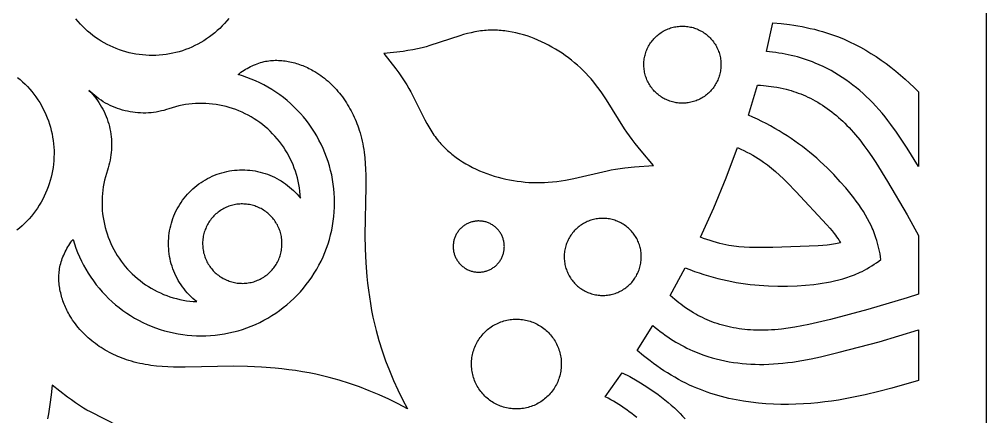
# Model space of a CAD drawing. Header units: millimetres. Extents: x -808 to 145, y 470 to 1424.
# Drawn here: x -249.3 to 145.2, y 703.1 to 865.2 of the extents above; entities that cross this region are included whole.
import ezdxf

# ---------------------------------------------------------------- set-up
doc = ezdxf.new("R2010")
doc.units = ezdxf.units.MM
doc.layers.add('Layer 05', color=12, linetype='Continuous', true_color=0xde0000)

msp = doc.modelspace()

# ---------------------------------------------------------------- linework, layer by layer
at = {"layer": 'Layer 05'}
for points in [[(-808.29, 470.09), (145.2, 470.09), (145.2, 1423.58), (-808.29, 1423.58)], [(26.49, 861.47), (27, 861.28), (27.51, 861.06), (28, 860.83), (28.49, 860.58), (28.96, 860.32), (29.43, 860.04), (29.89, 859.74), (30.34, 859.43), (30.77, 859.1), (31.2, 858.76), (31.61, 858.4), (32.01, 858.03), (32.4, 857.65), (32.77, 857.25), (33.13, 856.84), (33.47, 856.41), (33.8, 855.98), (34.12, 855.53), (34.42, 855.08), (34.7, 854.61), (34.97, 854.13), (35.21, 853.65), (35.45, 853.15), (35.66, 852.65), (35.86, 852.14), (36.04, 851.63), (36.2, 851.11), (36.35, 850.58), (36.47, 850.05), (36.58, 849.51), (36.67, 848.98), (36.74, 848.43), (36.79, 847.89), (36.82, 847.35), (36.83, 846.8), (36.83, 846.25), (36.8, 845.71), (36.76, 845.17), (36.7, 844.62), (36.61, 844.08), (36.51, 843.55), (36.39, 843.01), (36.26, 842.49), (36.1, 841.96), (35.93, 841.45), (35.74, 840.93), (35.53, 840.43), (35.3, 839.93), (35.06, 839.44), (34.8, 838.97), (34.52, 838.49), (34.23, 838.03), (33.92, 837.58), (33.6, 837.14), (33.26, 836.72), (32.9, 836.3), (32.54, 835.9), (32.15, 835.51), (31.76, 835.13), (31.35, 834.77), (30.93, 834.42), (30.5, 834.09), (30.06, 833.77), (29.6, 833.47), (29.14, 833.18), (28.66, 832.91), (28.18, 832.66), (27.69, 832.42), (27.19, 832.2), (26.68, 832), (26.17, 831.81), (25.65, 831.65), (25.12, 831.5), (24.59, 831.37), (24.06, 831.26), (23.52, 831.16), (22.98, 831.09), (22.44, 831.03), (21.89, 831), (21.35, 830.98), (20.8, 830.98), (20.26, 831), (19.71, 831.04), (19.17, 831.1), (18.63, 831.17), (18.09, 831.27), (17.56, 831.38), (17.03, 831.52), (16.5, 831.67), (15.98, 831.84), (15.47, 832.02), (14.97, 832.23), (14.47, 832.45), (13.98, 832.69), (13.49, 832.94), (13.02, 833.22), (12.56, 833.51), (12.11, 833.81), (11.66, 834.13), (11.23, 834.47), (10.82, 834.82), (10.41, 835.18), (10.02, 835.56), (9.64, 835.95), (9.27, 836.36), (8.92, 836.77), (8.58, 837.2), (8.26, 837.64), (7.95, 838.09), (7.66, 838.56), (7.39, 839.03), (7.13, 839.51), (6.89, 840), (6.66, 840.5), (6.46, 841), (6.27, 841.51), (6.1, 842.03), (5.94, 842.56), (5.81, 843.08), (5.69, 843.62), (5.6, 844.15), (5.52, 844.69), (5.46, 845.24), (5.41, 845.78), (5.39, 846.33), (5.39, 846.87), (5.4, 847.42), (5.44, 847.96), (5.49, 848.51), (5.56, 849.05), (5.65, 849.58), (5.76, 850.12), (5.89, 850.65), (6.04, 851.18), (6.2, 851.7), (6.39, 852.21), (6.59, 852.72), (6.8, 853.22), (7.04, 853.71), (7.29, 854.2), (7.56, 854.67), (7.84, 855.14), (8.14, 855.59), (8.46, 856.04), (8.79, 856.47), (9.14, 856.89), (9.5, 857.3), (9.87, 857.7), (10.26, 858.08), (10.66, 858.45), (11.08, 858.81), (11.5, 859.15), (11.94, 859.47), (12.39, 859.78), (12.85, 860.08), (13.32, 860.36), (13.8, 860.62), (14.29, 860.86), (14.78, 861.09), (15.29, 861.3), (15.8, 861.5), (16.31, 861.67), (16.83, 861.83), (17.36, 861.97), (17.89, 862.09), (18.43, 862.19), (18.97, 862.28), (19.51, 862.34), (20.06, 862.39), (20.6, 862.41), (21.15, 862.42), (21.69, 862.41), (22.24, 862.38), (22.78, 862.33), (23.32, 862.27), (23.86, 862.18), (24.4, 862.07), (24.93, 861.95), (25.46, 861.81), (25.98, 861.65)], [(-169.84, 762.23), (-169.43, 761.83), (-169.01, 761.46), (-168.58, 761.1), (-168.14, 760.75), (-167.69, 760.42), (-167.22, 760.11), (-166.75, 759.81), (-166.26, 759.52), (-165.76, 759.26), (-165.26, 759.01), (-164.75, 758.78), (-164.22, 758.57), (-163.7, 758.38), (-163.16, 758.2), (-162.62, 758.05), (-162.08, 757.91), (-161.53, 757.79), (-160.98, 757.69), (-160.42, 757.61), (-159.86, 757.55), (-159.3, 757.51), (-158.74, 757.49), (-158.18, 757.48), (-157.61, 757.5), (-157.05, 757.54), (-156.49, 757.59), (-155.94, 757.67), (-155.38, 757.76), (-154.83, 757.88), (-154.29, 758.01), (-153.75, 758.16), (-153.21, 758.33), (-152.68, 758.52), (-152.16, 758.73), (-151.64, 758.95), (-151.14, 759.2), (-150.64, 759.46), (-150.15, 759.73), (-149.67, 760.03), (-149.2, 760.34), (-148.75, 760.67), (-148.3, 761.01), (-147.87, 761.37), (-147.45, 761.74), (-147.04, 762.13), (-146.64, 762.53), (-146.26, 762.94), (-145.9, 763.37), (-145.55, 763.81), (-145.21, 764.26), (-144.9, 764.72), (-144.59, 765.2), (-144.31, 765.68), (-144.04, 766.17), (-143.79, 766.68), (-143.55, 767.19), (-143.34, 767.71), (-143.14, 768.23), (-142.96, 768.76), (-142.8, 769.3), (-142.65, 769.85), (-142.53, 770.39), (-142.43, 770.95), (-142.34, 771.5), (-142.28, 772.06), (-142.23, 772.62), (-142.2, 773.18), (-142.2, 773.74), (-142.21, 774.31), (-142.24, 774.87), (-142.29, 775.43), (-142.36, 775.98), (-142.45, 776.54), (-142.56, 777.09), (-142.69, 777.64), (-142.84, 778.18), (-143, 778.72), (-143.19, 779.25), (-143.39, 779.77), (-143.61, 780.29), (-143.85, 780.8), (-144.1, 781.3), (-144.38, 781.79), (-144.67, 782.27), (-144.97, 782.74), (-145.3, 783.2), (-145.63, 783.65), (-145.99, 784.09), (-146.36, 784.51), (-146.74, 784.92), (-147.14, 785.32), (-147.55, 785.7), (-147.97, 786.07), (-148.41, 786.43), (-148.86, 786.77), (-149.32, 787.09), (-149.79, 787.39), (-150.27, 787.68), (-150.76, 787.96), (-151.26, 788.21), (-151.77, 788.45), (-152.29, 788.67), (-152.81, 788.88), (-153.34, 789.06), (-153.88, 789.23), (-154.42, 789.37), (-154.97, 789.5), (-155.52, 789.61), (-156.08, 789.7), (-156.63, 789.77), (-157.19, 789.82), (-157.75, 789.85), (-158.32, 789.87), (-158.88, 789.86), (-159.44, 789.83), (-160, 789.79), (-160.56, 789.72), (-161.11, 789.63), (-161.67, 789.53), (-162.21, 789.41), (-162.76, 789.26), (-163.3, 789.1), (-163.83, 788.92), (-164.36, 788.73), (-164.87, 788.51), (-165.39, 788.28), (-165.89, 788.02), (-166.38, 787.75), (-166.87, 787.47), (-167.34, 787.17), (-167.8, 786.85), (-168.25, 786.51), (-168.69, 786.16), (-169.12, 785.8), (-169.53, 785.42), (-169.94, 785.02), (-170.32, 784.62), (-170.69, 784.2), (-171.05, 783.76), (-171.39, 783.32), (-171.72, 782.86), (-172.03, 782.39), (-172.33, 781.91), (-172.6, 781.42), (-172.86, 780.92), (-173.11, 780.42), (-173.33, 779.9), (-173.54, 779.38), (-173.73, 778.85), (-173.9, 778.32), (-174.05, 777.77), (-174.18, 777.23), (-174.3, 776.68), (-174.39, 776.12), (-174.47, 775.57), (-174.52, 775.01), (-174.56, 774.45), (-174.58, 773.88), (-174.57, 773.32), (-174.55, 772.76), (-174.51, 772.2), (-174.45, 771.64), (-174.37, 771.09), (-174.27, 770.53), (-174.15, 769.98), (-174.01, 769.44), (-173.86, 768.9), (-173.68, 768.36), (-173.49, 767.84), (-173.28, 767.32), (-173.05, 766.8), (-172.8, 766.3), (-172.54, 765.8), (-172.25, 765.32), (-171.96, 764.84), (-171.64, 764.37), (-171.31, 763.92), (-170.96, 763.48), (-170.6, 763.05), (-170.23, 762.63)], [(-51.52, 772.17), (-51.51, 772.53), (-51.52, 772.89), (-51.54, 773.25), (-51.57, 773.61), (-51.62, 773.97), (-51.68, 774.33), (-51.75, 774.69), (-51.83, 775.04), (-51.93, 775.39), (-52.03, 775.74), (-52.15, 776.08), (-52.28, 776.42), (-52.43, 776.75), (-52.58, 777.08), (-52.74, 777.4), (-52.92, 777.72), (-53.11, 778.03), (-53.31, 778.33), (-53.51, 778.63), (-53.73, 778.92), (-53.96, 779.2), (-54.2, 779.47), (-54.45, 779.74), (-54.7, 779.99), (-54.97, 780.24), (-55.24, 780.48), (-55.52, 780.7), (-55.81, 780.92), (-56.11, 781.13), (-56.41, 781.33), (-56.72, 781.52), (-57.04, 781.69), (-57.36, 781.86), (-57.69, 782.01), (-58.02, 782.15), (-58.36, 782.28), (-58.7, 782.4), (-59.05, 782.51), (-59.4, 782.6), (-59.75, 782.69), (-60.11, 782.76), (-60.46, 782.81), (-60.82, 782.86), (-61.18, 782.89), (-61.55, 782.91), (-61.91, 782.92), (-62.27, 782.92), (-62.63, 782.9), (-62.99, 782.87), (-63.35, 782.83), (-63.71, 782.77), (-64.07, 782.7), (-64.42, 782.62), (-64.77, 782.53), (-65.12, 782.43), (-65.46, 782.31), (-65.8, 782.18), (-66.14, 782.05), (-66.46, 781.89), (-66.79, 781.73), (-67.11, 781.56), (-67.42, 781.37), (-67.72, 781.18), (-68.02, 780.97), (-68.31, 780.76), (-68.6, 780.53), (-68.87, 780.3), (-69.14, 780.05), (-69.4, 779.8), (-69.65, 779.53), (-69.89, 779.26), (-70.12, 778.98), (-70.34, 778.7), (-70.55, 778.4), (-70.75, 778.1), (-70.94, 777.79), (-71.12, 777.48), (-71.29, 777.15), (-71.44, 776.83), (-71.59, 776.5), (-71.72, 776.16), (-71.84, 775.82), (-71.95, 775.47), (-72.05, 775.12), (-72.14, 774.77), (-72.21, 774.42), (-72.27, 774.06), (-72.32, 773.7), (-72.35, 773.34), (-72.38, 772.98), (-72.39, 772.62), (-72.39, 772.25), (-72.37, 771.89), (-72.35, 771.53), (-72.31, 771.17), (-72.25, 770.81), (-72.19, 770.45), (-72.11, 770.1), (-72.03, 769.75), (-71.92, 769.4), (-71.81, 769.06), (-71.69, 768.72), (-71.55, 768.38), (-71.4, 768.05), (-71.24, 767.73), (-71.07, 767.41), (-70.89, 767.09), (-70.7, 766.79), (-70.49, 766.49), (-70.28, 766.19), (-70.06, 765.91), (-69.82, 765.63), (-69.58, 765.36), (-69.33, 765.1), (-69.07, 764.85), (-68.8, 764.61), (-68.52, 764.37), (-68.24, 764.15), (-67.94, 763.94), (-67.64, 763.73), (-67.34, 763.54), (-67.02, 763.36), (-66.7, 763.19), (-66.38, 763.03), (-66.05, 762.88), (-65.71, 762.75), (-65.37, 762.62), (-65.03, 762.51), (-64.68, 762.41), (-64.33, 762.32), (-63.97, 762.24), (-63.62, 762.18), (-63.26, 762.13), (-62.9, 762.09), (-62.54, 762.06), (-62.18, 762.05), (-61.81, 762.05), (-61.45, 762.06), (-61.09, 762.08), (-60.73, 762.12), (-60.37, 762.16), (-60.01, 762.23), (-59.66, 762.3), (-59.31, 762.39), (-58.96, 762.48), (-58.61, 762.59), (-58.27, 762.71), (-57.93, 762.85), (-57.6, 762.99), (-57.28, 763.15), (-56.95, 763.32), (-56.64, 763.5), (-56.33, 763.69), (-56.03, 763.89), (-55.73, 764.1), (-55.45, 764.32), (-55.17, 764.55), (-54.9, 764.79), (-54.63, 765.04), (-54.38, 765.3), (-54.13, 765.57), (-53.9, 765.84), (-53.67, 766.12), (-53.46, 766.42), (-53.25, 766.71), (-53.06, 767.02), (-52.87, 767.33), (-52.7, 767.65), (-52.54, 767.97), (-52.39, 768.3), (-52.25, 768.64), (-52.12, 768.98), (-52, 769.32), (-51.9, 769.67), (-51.81, 770.02), (-51.73, 770.37), (-51.66, 770.73), (-51.61, 771.08), (-51.56, 771.44), (-51.54, 771.81)], [(-18.01, 754.02), (-17.52, 753.8), (-17.01, 753.59), (-16.5, 753.41), (-15.98, 753.24), (-15.45, 753.09), (-14.92, 752.96), (-14.39, 752.84), (-13.85, 752.75), (-13.31, 752.67), (-12.77, 752.61), (-12.23, 752.57), (-11.68, 752.55), (-11.13, 752.55), (-10.59, 752.57), (-10.04, 752.61), (-9.5, 752.66), (-8.96, 752.74), (-8.42, 752.83), (-7.89, 752.94), (-7.36, 753.07), (-6.83, 753.22), (-6.31, 753.39), (-5.8, 753.57), (-5.29, 753.77), (-4.79, 753.99), (-4.3, 754.23), (-3.82, 754.48), (-3.35, 754.75), (-2.88, 755.04), (-2.43, 755.34), (-1.98, 755.66), (-1.55, 756), (-1.13, 756.34), (-0.72, 756.71), (-0.33, 757.08), (0.05, 757.47), (0.42, 757.88), (0.77, 758.29), (1.11, 758.72), (1.44, 759.16), (1.75, 759.61), (2.04, 760.07), (2.32, 760.54), (2.58, 761.02), (2.82, 761.51), (3.04, 762.01), (3.25, 762.51), (3.44, 763.02), (3.62, 763.54), (3.77, 764.06), (3.91, 764.59), (4.03, 765.12), (4.13, 765.66), (4.21, 766.2), (4.27, 766.74), (4.32, 767.29), (4.34, 767.83), (4.35, 768.38), (4.33, 768.92), (4.3, 769.47), (4.25, 770.01), (4.18, 770.55), (4.09, 771.09), (3.99, 771.63), (3.86, 772.16), (3.72, 772.68), (3.55, 773.2), (3.37, 773.72), (3.18, 774.23), (2.96, 774.73), (2.73, 775.22), (2.48, 775.71), (2.21, 776.18), (1.93, 776.65), (1.63, 777.11), (1.32, 777.55), (0.99, 777.99), (0.64, 778.41), (0.28, 778.82), (-0.09, 779.22), (-0.48, 779.61), (-0.88, 779.98), (-1.29, 780.33), (-1.72, 780.68), (-2.15, 781.01), (-2.6, 781.32), (-3.06, 781.61), (-3.53, 781.89), (-4, 782.16), (-4.49, 782.41), (-4.98, 782.64), (-5.49, 782.85), (-6, 783.05), (-6.51, 783.22), (-7.03, 783.38), (-7.56, 783.52), (-8.09, 783.65), (-8.63, 783.75), (-9.17, 783.84), (-9.71, 783.91), (-10.25, 783.95), (-10.8, 783.98), (-11.34, 783.99), (-11.89, 783.99), (-12.43, 783.96), (-12.98, 783.91), (-13.52, 783.85), (-14.06, 783.76), (-14.6, 783.66), (-15.13, 783.54), (-15.65, 783.4), (-16.18, 783.24), (-16.69, 783.07), (-17.2, 782.87), (-17.71, 782.66), (-18.2, 782.43), (-18.69, 782.19), (-19.17, 781.93), (-19.64, 781.65), (-20.1, 781.35), (-20.55, 781.04), (-20.98, 780.72), (-21.41, 780.38), (-21.82, 780.02), (-22.23, 779.65), (-22.61, 779.27), (-22.99, 778.87), (-23.35, 778.46), (-23.7, 778.04), (-24.03, 777.61), (-24.34, 777.16), (-24.64, 776.71), (-24.93, 776.24), (-25.2, 775.76), (-25.45, 775.28), (-25.68, 774.79), (-25.9, 774.29), (-26.1, 773.78), (-26.28, 773.26), (-26.45, 772.74), (-26.59, 772.22), (-26.72, 771.69), (-26.83, 771.15), (-26.92, 770.61), (-26.99, 770.07), (-27.05, 769.53), (-27.08, 768.99), (-27.1, 768.44), (-27.09, 767.89), (-27.07, 767.35), (-27.03, 766.81), (-26.97, 766.26), (-26.89, 765.72), (-26.79, 765.19), (-26.68, 764.65), (-26.54, 764.12), (-26.39, 763.6), (-26.22, 763.08), (-26.03, 762.57), (-25.82, 762.06), (-25.6, 761.57), (-25.36, 761.08), (-25.1, 760.6), (-24.82, 760.13), (-24.53, 759.66), (-24.22, 759.21), (-23.9, 758.77), (-23.57, 758.34), (-23.21, 757.93), (-22.85, 757.52), (-22.47, 757.13), (-22.07, 756.75), (-21.67, 756.39), (-21.25, 756.04), (-20.82, 755.7), (-20.38, 755.38), (-19.92, 755.08), (-19.46, 754.79), (-18.99, 754.52), (-18.51, 754.26)], [(-42.44, 706.7), (-43.07, 706.56), (-43.69, 706.45), (-44.32, 706.36), (-44.95, 706.29), (-45.59, 706.25), (-46.22, 706.22), (-46.86, 706.22), (-47.5, 706.24), (-48.13, 706.28), (-48.76, 706.35), (-49.39, 706.43), (-50.02, 706.54), (-50.64, 706.67), (-51.26, 706.82), (-51.87, 706.99), (-52.48, 707.19), (-53.08, 707.4), (-53.67, 707.64), (-54.25, 707.89), (-54.82, 708.17), (-55.39, 708.46), (-55.94, 708.78), (-56.48, 709.11), (-57.01, 709.46), (-57.53, 709.83), (-58.03, 710.22), (-58.52, 710.63), (-59, 711.05), (-59.46, 711.49), (-59.91, 711.94), (-60.33, 712.41), (-60.75, 712.9), (-61.14, 713.39), (-61.52, 713.91), (-61.88, 714.43), (-62.22, 714.97), (-62.55, 715.51), (-62.85, 716.07), (-63.13, 716.64), (-63.4, 717.22), (-63.64, 717.81), (-63.87, 718.4), (-64.07, 719.01), (-64.25, 719.62), (-64.41, 720.23), (-64.55, 720.85), (-64.67, 721.48), (-64.76, 722.11), (-64.84, 722.74), (-64.89, 723.37), (-64.92, 724.01), (-64.92, 724.64), (-64.91, 725.28), (-64.87, 725.91), (-64.81, 726.55), (-64.73, 727.18), (-64.63, 727.81), (-64.51, 728.43), (-64.36, 729.05), (-64.19, 729.66), (-64.01, 730.27), (-63.8, 730.87), (-63.57, 731.46), (-63.32, 732.05), (-63.05, 732.62), (-62.76, 733.19), (-62.45, 733.75), (-62.12, 734.29), (-61.77, 734.82), (-61.4, 735.34), (-61.02, 735.85), (-60.62, 736.34), (-60.2, 736.82), (-59.77, 737.29), (-59.32, 737.74), (-58.85, 738.17), (-58.37, 738.59), (-57.88, 738.99), (-57.37, 739.37), (-56.85, 739.74), (-56.31, 740.08), (-55.77, 740.41), (-55.21, 740.72), (-54.64, 741.01), (-54.07, 741.28), (-53.48, 741.53), (-52.89, 741.75), (-52.29, 741.96), (-51.68, 742.15), (-51.07, 742.31), (-50.45, 742.46), (-49.82, 742.58), (-49.19, 742.68), (-48.56, 742.76), (-47.93, 742.82), (-47.3, 742.85), (-46.66, 742.87), (-46.02, 742.86), (-45.39, 742.83), (-44.75, 742.77), (-44.12, 742.7), (-43.49, 742.6), (-42.87, 742.48), (-42.25, 742.34), (-41.63, 742.18), (-41.02, 742), (-40.42, 741.79), (-39.83, 741.57), (-39.24, 741.32), (-38.66, 741.06), (-38.09, 740.77), (-37.54, 740.47), (-36.99, 740.14), (-36.45, 739.8), (-35.93, 739.44), (-35.42, 739.06), (-34.92, 738.66), (-34.44, 738.25), (-33.97, 737.82), (-33.52, 737.37), (-33.08, 736.91), (-32.66, 736.43), (-32.25, 735.94), (-31.87, 735.44), (-31.5, 734.92), (-31.15, 734.39), (-30.81, 733.85), (-30.5, 733.29), (-30.21, 732.73), (-29.93, 732.16), (-29.68, 731.57), (-29.44, 730.98), (-29.23, 730.38), (-29.04, 729.78), (-28.87, 729.16), (-28.72, 728.54), (-28.59, 727.92), (-28.48, 727.29), (-28.4, 726.66), (-28.34, 726.03), (-28.3, 725.4), (-28.28, 724.76), (-28.28, 724.12), (-28.31, 723.49), (-28.35, 722.85), (-28.42, 722.22), (-28.52, 721.59), (-28.63, 720.97), (-28.76, 720.35), (-28.92, 719.73), (-29.1, 719.12), (-29.3, 718.51), (-29.52, 717.92), (-29.76, 717.33), (-30.02, 716.75), (-30.3, 716.18), (-30.6, 715.62), (-30.92, 715.07), (-31.26, 714.53), (-31.61, 714), (-31.99, 713.49), (-32.38, 712.99), (-32.79, 712.5), (-33.22, 712.03), (-33.66, 711.57), (-34.12, 711.13), (-34.59, 710.7), (-35.08, 710.3), (-35.58, 709.9), (-36.09, 709.53), (-36.62, 709.18), (-37.16, 708.84), (-37.71, 708.52), (-38.27, 708.22), (-38.84, 707.94), (-39.42, 707.68), (-40.01, 707.44), (-40.61, 707.23), (-41.22, 707.03), (-41.83, 706.85)]]:
    msp.add_lwpolyline(points, close=True, dxfattribs=at)
for points in [[(-163.86, 865.6), (-164.73, 864.53), (-165.64, 863.5), (-166.59, 862.5), (-167.56, 861.53), (-168.58, 860.59), (-169.62, 859.69), (-170.69, 858.83), (-171.79, 858), (-172.93, 857.22), (-174.08, 856.47), (-175.26, 855.76), (-176.47, 855.1), (-177.7, 854.47), (-178.95, 853.89), (-180.21, 853.35), (-181.5, 852.86), (-182.8, 852.41), (-184.12, 852.01), (-185.45, 851.65), (-186.79, 851.34), (-188.14, 851.08), (-189.5, 850.86), (-190.87, 850.69), (-192.24, 850.56), (-193.62, 850.49), (-194.99, 850.46), (-196.37, 850.48), (-197.75, 850.54), (-199.12, 850.66), (-200.49, 850.82), (-201.85, 851.03), (-203.2, 851.28), (-204.55, 851.58), (-205.88, 851.93), (-207.2, 852.32), (-208.5, 852.76), (-209.79, 853.25), (-211.07, 853.78), (-212.32, 854.35), (-213.55, 854.96), (-214.76, 855.62), (-215.95, 856.32), (-217.11, 857.06), (-218.25, 857.84), (-219.36, 858.65), (-220.44, 859.51), (-221.48, 860.4), (-222.5, 861.33), (-223.49, 862.29), (-224.44, 863.29), (-225.36, 864.32), (-226.24, 865.37)], [(9.37, 805.62), (4.28, 811.56), (1.83, 814.6), (0.64, 816.14), (-0.51, 817.71), (-1.5, 819.14), (-2.47, 820.58), (-9.87, 832.37), (-11.82, 835.28), (-12.84, 836.71), (-13.9, 838.13), (-15, 839.52), (-16.14, 840.89), (-17.18, 842.05), (-18.25, 843.19), (-19.35, 844.31), (-20.5, 845.4), (-21.67, 846.46), (-22.88, 847.5), (-24.12, 848.51), (-25.39, 849.49), (-26.68, 850.44), (-28, 851.36), (-29.34, 852.24), (-30.71, 853.09), (-32.09, 853.9), (-33.5, 854.67), (-34.93, 855.4), (-36.37, 856.09), (-37.82, 856.74), (-39.29, 857.35), (-40.77, 857.91), (-42.26, 858.43), (-43.76, 858.9), (-45.27, 859.32), (-46.78, 859.69), (-48.3, 860.01), (-49.82, 860.28), (-50.58, 860.39), (-51.34, 860.49), (-52.1, 860.58), (-52.86, 860.65), (-53.62, 860.71), (-54.37, 860.75), (-55.13, 860.78), (-55.89, 860.8), (-56.64, 860.8), (-57.4, 860.78), (-58.15, 860.75), (-58.9, 860.71), (-59.65, 860.65), (-60.39, 860.57), (-61.18, 860.47), (-61.96, 860.36), (-62.74, 860.23), (-63.52, 860.08), (-65.07, 859.75), (-66.61, 859.37), (-68.15, 858.95), (-69.68, 858.5), (-81.9, 854.46), (-83.45, 854.02), (-85, 853.61), (-86.93, 853.16), (-88.88, 852.77), (-90.84, 852.43), (-92.81, 852.14), (-96.75, 851.64), (-100.7, 851.22)], [(55.35, 852.06), (58.02, 863.72)], [(58.02, 863.72), (61.43, 863.44), (64.84, 863.05), (66.53, 862.81), (68.23, 862.54), (69.92, 862.23), (71.6, 861.9), (73.28, 861.53), (74.95, 861.13), (76.61, 860.7), (78.26, 860.23), (79.9, 859.73), (81.53, 859.2), (83.14, 858.63), (84.74, 858.02), (87.03, 857.08), (89.29, 856.07), (91.52, 854.98), (93.71, 853.83), (95.87, 852.61), (98, 851.33), (100.1, 849.99), (102.16, 848.59), (104.19, 847.13), (106.18, 845.63), (108.14, 844.07), (110.06, 842.46), (111.94, 840.81), (113.79, 839.12), (115.6, 837.38), (117.37, 835.61)], [(-160.12, 842.7), (-159.53, 843.15), (-158.93, 843.58), (-158.32, 844.01), (-157.69, 844.41), (-157.06, 844.81), (-156.42, 845.19), (-155.77, 845.55), (-155.1, 845.9), (-154.43, 846.22), (-153.76, 846.53), (-153.07, 846.82), (-152.38, 847.09), (-151.68, 847.34), (-150.97, 847.56), (-150.26, 847.76), (-149.54, 847.94), (-148.89, 848.07), (-148.24, 848.19), (-147.59, 848.29), (-146.93, 848.36), (-146.28, 848.42), (-145.61, 848.46), (-144.95, 848.49), (-144.29, 848.49), (-143.62, 848.47), (-142.95, 848.44), (-142.29, 848.39), (-141.62, 848.33), (-140.95, 848.25), (-140.29, 848.15), (-139.62, 848.03), (-138.96, 847.9), (-138.3, 847.76), (-137.64, 847.6), (-136.98, 847.42), (-136.33, 847.23), (-135.68, 847.02), (-135.03, 846.8), (-134.39, 846.57), (-133.75, 846.33), (-133.11, 846.07), (-132.48, 845.79), (-131.86, 845.51), (-131.24, 845.21), (-130.63, 844.9), (-130.03, 844.58), (-129.43, 844.25), (-128.84, 843.91), (-128.02, 843.4), (-127.21, 842.87), (-126.41, 842.32), (-125.63, 841.75), (-124.87, 841.16), (-124.13, 840.56), (-123.4, 839.93), (-122.68, 839.29), (-121.99, 838.63), (-121.31, 837.95), (-120.64, 837.25), (-120, 836.54), (-119.37, 835.82), (-118.75, 835.08), (-118.16, 834.33), (-117.58, 833.56), (-117.02, 832.79), (-116.47, 832), (-115.95, 831.2), (-115.44, 830.38), (-114.94, 829.56), (-114.47, 828.73), (-114.01, 827.89), (-113.57, 827.04), (-113.15, 826.18), (-112.75, 825.32), (-112.37, 824.45), (-112, 823.57), (-111.65, 822.69), (-111.32, 821.8), (-111.01, 820.91), (-110.72, 820.02), (-110.38, 818.9), (-110.07, 817.78), (-109.78, 816.65), (-109.52, 815.52), (-109.29, 814.39), (-109.08, 813.25), (-108.89, 812.11), (-108.73, 810.96), (-108.45, 808.66), (-108.25, 806.35), (-108.11, 804.02), (-108.03, 801.68), (-108, 796.99), (-108.38, 777.15), (-108.28, 771.5), (-108.02, 765.88), (-107.58, 760.28), (-107.3, 757.49), (-106.96, 754.72), (-106.58, 751.95), (-106.14, 749.19), (-105.65, 746.44), (-105.1, 743.7), (-104.49, 740.98), (-103.82, 738.27), (-102.67, 734.11), (-101.37, 730), (-99.94, 725.92), (-98.39, 721.88), (-96.7, 717.9), (-94.91, 713.96), (-93, 710.09), (-90.98, 706.27)], [(-100.7, 851.22), (-98.21, 848.12), (-95.77, 844.98), (-94.59, 843.38), (-93.44, 841.76), (-92.34, 840.1), (-91.29, 838.41), (-90.48, 837.03), (-89.71, 835.62), (-83.91, 824.13), (-83.15, 822.72), (-82.37, 821.34), (-81.54, 819.98), (-80.68, 818.65), (-80.23, 818), (-79.77, 817.35), (-79.3, 816.72), (-78.82, 816.1), (-78.34, 815.52), (-77.86, 814.94), (-77.36, 814.38), (-76.85, 813.83), (-76.32, 813.28), (-75.79, 812.75), (-75.24, 812.23), (-74.69, 811.71), (-74.12, 811.21), (-73.54, 810.71), (-72.95, 810.22), (-72.36, 809.75), (-71.75, 809.28), (-71.13, 808.82), (-69.87, 807.94), (-68.57, 807.09), (-67.24, 806.29), (-65.87, 805.52), (-64.48, 804.79), (-63.06, 804.1), (-61.62, 803.45), (-60.15, 802.84), (-58.66, 802.27), (-57.15, 801.74), (-55.63, 801.25), (-54.09, 800.81), (-52.53, 800.4), (-50.97, 800.03), (-49.39, 799.7), (-47.81, 799.42), (-46.23, 799.17), (-44.64, 798.97), (-43.05, 798.81), (-41.46, 798.69), (-39.88, 798.61), (-38.3, 798.58), (-36.72, 798.58), (-35.16, 798.63), (-33.61, 798.72), (-31.83, 798.88), (-30.07, 799.09), (-28.32, 799.34), (-26.59, 799.63), (-23.15, 800.31), (-9.58, 803.41), (-7.88, 803.75), (-6.17, 804.05), (-4.24, 804.35), (-2.31, 804.61), (1.57, 805.03), (9.37, 805.62)], [(117.37, 805.16), (112.74, 812.7), (110.62, 815.96), (108.42, 819.18), (106.14, 822.33), (104.96, 823.87), (103.76, 825.39), (102.52, 826.89), (101.25, 828.36), (99.95, 829.81), (98.62, 831.22), (97.36, 832.49), (96.08, 833.73), (94.77, 834.93), (93.43, 836.11), (92.06, 837.26), (90.66, 838.37), (89.24, 839.45), (87.79, 840.49), (86.31, 841.5), (84.81, 842.46), (83.29, 843.39), (81.74, 844.27), (80.16, 845.11), (78.57, 845.91), (76.95, 846.66), (75.31, 847.36), (74.12, 847.84), (72.92, 848.29), (71.7, 848.72), (70.48, 849.12), (69.25, 849.49), (68.01, 849.85), (66.77, 850.17), (65.52, 850.48), (64.26, 850.76), (63, 851.01), (61.73, 851.25), (60.46, 851.45), (59.19, 851.64), (57.91, 851.8), (56.63, 851.94), (55.35, 852.06)], [(-250.09, 841.52), (-249.03, 840.64), (-248, 839.73), (-247, 838.77), (-246.04, 837.79), (-245.11, 836.77), (-244.22, 835.72), (-243.37, 834.64), (-242.55, 833.53), (-241.77, 832.4), (-241.03, 831.24), (-240.33, 830.05), (-239.68, 828.84), (-239.06, 827.61), (-238.49, 826.35), (-237.96, 825.08), (-237.48, 823.79), (-237.04, 822.49), (-236.64, 821.17), (-236.3, 819.83), (-235.99, 818.49), (-235.74, 817.14), (-235.53, 815.77), (-235.37, 814.41), (-235.26, 813.03), (-235.19, 811.66), (-235.17, 810.28), (-235.2, 808.9), (-235.28, 807.53), (-235.4, 806.16), (-235.57, 804.79), (-235.79, 803.43), (-236.05, 802.08), (-236.36, 800.74), (-236.72, 799.41), (-237.13, 798.09), (-237.57, 796.79), (-238.07, 795.5), (-238.6, 794.23), (-239.19, 792.99), (-239.81, 791.76), (-240.48, 790.55), (-241.18, 789.37), (-241.93, 788.21), (-242.72, 787.08), (-243.54, 785.98), (-244.41, 784.91), (-245.3, 783.86), (-246.24, 782.85), (-247.21, 781.87), (-248.21, 780.93), (-249.25, 780.02), (-250.31, 779.15)], [(-227.41, 775.4), (-226.86, 773.59), (-226.24, 771.8), (-225.56, 770.02), (-224.82, 768.28), (-224.01, 766.56), (-223.15, 764.87), (-222.23, 763.21), (-221.25, 761.58), (-220.22, 759.99), (-219.13, 758.44), (-217.98, 756.92), (-216.79, 755.45), (-215.54, 754.02), (-214.25, 752.63), (-212.91, 751.29), (-211.52, 749.99), (-210.08, 748.75), (-208.61, 747.56), (-207.09, 746.41), (-205.54, 745.33), (-203.95, 744.29), (-202.32, 743.32), (-200.66, 742.4), (-198.97, 741.54), (-197.25, 740.73), (-195.5, 739.99), (-193.73, 739.31), (-191.93, 738.7), (-190.12, 738.14), (-188.28, 737.65), (-186.43, 737.23), (-184.57, 736.86), (-182.7, 736.57), (-180.81, 736.34), (-178.92, 736.17), (-177.03, 736.07), (-175.13, 736.04), (-173.23, 736.07), (-171.34, 736.17), (-169.45, 736.34), (-167.56, 736.57), (-165.69, 736.87), (-163.82, 737.23), (-161.98, 737.66), (-160.14, 738.15), (-158.33, 738.7), (-156.53, 739.32), (-154.76, 740), (-153.01, 740.74), (-151.29, 741.55), (-149.6, 742.41), (-147.94, 743.33), (-146.32, 744.31), (-144.73, 745.34), (-143.17, 746.43), (-141.66, 747.57), (-140.18, 748.77), (-138.75, 750.01), (-137.36, 751.31), (-136.02, 752.65), (-134.72, 754.04), (-133.48, 755.47), (-132.28, 756.94), (-131.14, 758.46), (-130.05, 760.01), (-129.02, 761.6), (-128.04, 763.23), (-127.12, 764.89), (-126.26, 766.58), (-125.46, 768.3), (-124.72, 770.05), (-124.04, 771.82), (-123.42, 773.61), (-122.86, 775.43), (-122.37, 777.26), (-121.94, 779.11), (-121.58, 780.97), (-121.28, 782.85), (-121.05, 784.73), (-120.89, 786.62), (-120.79, 788.52), (-120.75, 790.42), (-120.79, 792.31), (-120.88, 794.21), (-121.05, 796.1), (-121.28, 797.98), (-121.58, 799.86), (-121.94, 801.72), (-122.36, 803.57), (-122.86, 805.4), (-123.41, 807.22), (-124.03, 809.01), (-124.71, 810.79), (-125.45, 812.53), (-126.25, 814.25), (-127.11, 815.94), (-128.03, 817.61), (-129.01, 819.23), (-130.04, 820.82), (-131.13, 822.38), (-132.27, 823.9), (-133.46, 825.37), (-134.71, 826.8), (-136, 828.19), (-137.34, 829.54), (-138.73, 830.83), (-140.16, 832.08), (-141.63, 833.27), (-143.15, 834.41), (-144.7, 835.5), (-146.29, 836.54), (-147.92, 837.52), (-149.58, 838.44), (-151.27, 839.3), (-152.99, 840.1), (-154.74, 840.85), (-156.51, 841.53), (-158.3, 842.15), (-160.12, 842.7)], [(48.06, 826.1), (51.73, 838.35)], [(51.73, 838.35), (52.95, 838.28), (54.16, 838.2), (55.22, 838.1), (56.27, 837.98), (57.33, 837.85), (58.38, 837.7), (59.65, 837.48), (60.92, 837.24), (62.18, 836.97), (63.44, 836.66), (64.43, 836.4), (65.42, 836.12), (66.41, 835.81), (67.39, 835.49), (68.37, 835.14), (69.35, 834.76), (70.32, 834.37), (71.28, 833.95), (72.31, 833.48), (73.32, 832.99), (74.32, 832.47), (75.31, 831.92), (76.31, 831.35), (77.29, 830.75), (78.26, 830.14), (79.22, 829.5), (80.18, 828.83), (81.13, 828.14), (82.06, 827.44), (82.98, 826.71), (83.89, 825.96), (84.79, 825.19), (85.67, 824.4), (86.54, 823.6), (87.39, 822.78), (88.23, 821.94), (89.12, 821.02), (89.99, 820.08), (90.89, 819.08), (91.76, 818.07), (93.46, 815.99), (95.15, 813.79), (96.78, 811.54), (98.42, 809.17), (100.01, 806.76), (104.78, 799.08), (112.73, 785.45), (117.37, 777.02)], [(-188.33, 828.7), (-189.35, 828.36), (-190.37, 828.07), (-191.41, 827.81), (-192.45, 827.58), (-193.5, 827.39), (-194.56, 827.23), (-195.62, 827.11), (-196.69, 827.03), (-197.76, 826.98), (-198.82, 826.97), (-199.89, 827), (-200.96, 827.06), (-202.02, 827.16), (-203.08, 827.29), (-204.14, 827.46), (-205.19, 827.67), (-206.23, 827.91), (-207.26, 828.18), (-208.28, 828.49), (-209.29, 828.84), (-210.29, 829.21), (-211.28, 829.63), (-212.25, 830.07), (-213.21, 830.55), (-214.15, 831.06), (-215.07, 831.6), (-215.97, 832.17), (-216.85, 832.78), (-217.71, 833.41), (-218.55, 834.07), (-219.37, 834.76), (-220.16, 835.47), (-220.93, 836.22)], [(-220.93, 836.22), (-220.19, 835.45), (-219.47, 834.66), (-218.78, 833.84), (-218.12, 833), (-217.49, 832.14), (-216.89, 831.26), (-216.31, 830.35), (-215.77, 829.43), (-215.26, 828.49), (-214.78, 827.54), (-214.34, 826.57), (-213.93, 825.58), (-213.55, 824.58), (-213.2, 823.57), (-212.89, 822.55), (-212.62, 821.52), (-212.38, 820.47), (-212.17, 819.43), (-212, 818.37), (-211.87, 817.31), (-211.77, 816.25), (-211.71, 815.18), (-211.69, 814.11), (-211.7, 813.04), (-211.74, 811.98), (-211.83, 810.91), (-211.95, 809.85), (-212.1, 808.79), (-212.29, 807.74), (-212.52, 806.7), (-212.78, 805.66), (-213.08, 804.63), (-213.41, 803.62)], [(117.37, 835.61), (117.37, 805.16)], [(-134.71, 792.27), (-134.8, 793.66), (-134.93, 795.04), (-135.11, 796.42), (-135.34, 797.8), (-135.62, 799.16), (-135.94, 800.52), (-136.31, 801.86), (-136.73, 803.19), (-137.19, 804.5), (-137.7, 805.8), (-138.25, 807.07), (-138.84, 808.33), (-139.48, 809.57), (-140.16, 810.78), (-140.88, 811.98), (-141.64, 813.14), (-142.44, 814.28), (-143.28, 815.39), (-144.16, 816.47), (-145.07, 817.52), (-146.02, 818.54), (-147.01, 819.52), (-148.02, 820.47), (-149.07, 821.39), (-150.15, 822.27), (-151.26, 823.11), (-152.4, 823.91), (-153.56, 824.67), (-154.75, 825.39), (-155.97, 826.07), (-157.2, 826.71), (-158.46, 827.31), (-159.74, 827.86), (-161.04, 828.37), (-162.35, 828.83), (-163.68, 829.25), (-165.02, 829.62), (-166.37, 829.94), (-167.74, 830.22), (-169.11, 830.45), (-170.49, 830.64), (-171.87, 830.77), (-173.26, 830.86), (-174.65, 830.9), (-176.05, 830.89), (-177.44, 830.84), (-178.83, 830.74), (-180.21, 830.59), (-181.59, 830.39), (-182.96, 830.14), (-184.32, 829.85), (-185.67, 829.51), (-187.01, 829.13), (-188.33, 828.7)], [(102.06, 767.23), (101.9, 768.34), (101.71, 769.46), (101.51, 770.58), (101.27, 771.69), (101.01, 772.81), (100.72, 773.91), (100.4, 775.02), (100.05, 776.11), (99.78, 776.9), (99.49, 777.69), (99.18, 778.47), (98.86, 779.25), (98.53, 780.02), (98.18, 780.79), (97.43, 782.31), (96.64, 783.81), (95.79, 785.29), (94.9, 786.76), (93.97, 788.2), (93.01, 789.62), (92.01, 791.03), (90.98, 792.41), (89.92, 793.76), (87.74, 796.41), (85.51, 798.96), (82.83, 801.85), (80.09, 804.61), (77.3, 807.25), (75.88, 808.52), (74.45, 809.76), (72.99, 810.97), (71.52, 812.15), (70.03, 813.31), (68.51, 814.43), (66.98, 815.53), (65.41, 816.61), (63.83, 817.66), (62.22, 818.68), (60.53, 819.72), (58.81, 820.72), (57.07, 821.7), (55.3, 822.64), (53.52, 823.56), (51.71, 824.44), (49.89, 825.29), (48.06, 826.1)], [(28.44, 776.3), (33.89, 788.32), (38.94, 800.51), (43.59, 812.87)], [(43.59, 812.87), (44.88, 812.28), (46.12, 811.68), (47.36, 811.06), (48.58, 810.42), (49.78, 809.75), (50.93, 809.09), (52.06, 808.39), (53.13, 807.7), (54.19, 806.98), (55.02, 806.38), (55.84, 805.77), (56.65, 805.13), (57.45, 804.49), (59.11, 803.09), (60.72, 801.64), (62.38, 800.06), (64.02, 798.44), (67.4, 794.95), (80, 781.39), (81.27, 779.94), (82.15, 778.88), (83.01, 777.8), (83.51, 777.14), (84, 776.48), (84.44, 775.84), (84.86, 775.2), (85.22, 774.64), (85.56, 774.06)], [(-213.41, 803.62), (-213.84, 802.29), (-214.22, 800.96), (-214.56, 799.61), (-214.85, 798.24), (-215.1, 796.87), (-215.3, 795.5), (-215.45, 794.11), (-215.55, 792.72), (-215.61, 791.33), (-215.61, 789.94), (-215.57, 788.55), (-215.48, 787.16), (-215.35, 785.78), (-215.16, 784.4), (-214.93, 783.02), (-214.66, 781.66), (-214.33, 780.31), (-213.96, 778.97), (-213.54, 777.64), (-213.08, 776.32), (-212.57, 775.03), (-212.02, 773.75), (-211.42, 772.49), (-210.79, 771.26), (-210.11, 770.04), (-209.38, 768.85), (-208.62, 767.69), (-207.82, 766.55), (-206.98, 765.44), (-206.1, 764.36), (-205.19, 763.31), (-204.24, 762.29), (-203.25, 761.31), (-202.23, 760.36), (-201.18, 759.45), (-200.1, 758.57), (-198.99, 757.73), (-197.85, 756.93), (-196.69, 756.17), (-195.5, 755.45), (-194.28, 754.77), (-193.05, 754.13), (-191.79, 753.54), (-190.51, 752.99), (-189.21, 752.48), (-187.9, 752.02), (-186.57, 751.6), (-185.23, 751.23), (-183.87, 750.91), (-182.51, 750.63), (-181.14, 750.4), (-179.76, 750.22), (-178.37, 750.08), (-176.98, 750)], [(-176.98, 750), (-177.8, 750.66), (-178.59, 751.35), (-179.35, 752.07), (-180.09, 752.81), (-180.81, 753.58), (-181.49, 754.37), (-182.15, 755.19), (-182.78, 756.03), (-183.38, 756.89), (-183.95, 757.77), (-184.49, 758.67), (-185, 759.59), (-185.47, 760.53), (-185.91, 761.48), (-186.32, 762.45), (-186.7, 763.43), (-187.04, 764.42), (-187.34, 765.42), (-187.61, 766.44), (-187.84, 767.46), (-188.04, 768.49), (-188.21, 769.53), (-188.33, 770.57), (-188.42, 771.61), (-188.48, 772.66), (-188.49, 773.71), (-188.47, 774.76), (-188.42, 775.81), (-188.33, 776.85), (-188.2, 777.89), (-188.03, 778.93), (-187.83, 779.96), (-187.59, 780.98), (-187.32, 781.99), (-187.01, 783), (-186.67, 783.99), (-186.29, 784.97), (-185.88, 785.93), (-185.44, 786.89), (-184.96, 787.82), (-184.45, 788.74), (-183.91, 789.64), (-183.34, 790.52), (-182.74, 791.38), (-182.11, 792.21), (-181.45, 793.03), (-180.76, 793.82), (-180.04, 794.59), (-179.3, 795.33), (-178.53, 796.05), (-177.74, 796.73), (-176.93, 797.4), (-176.09, 798.03), (-175.23, 798.63), (-174.35, 799.2), (-173.45, 799.74), (-172.53, 800.25), (-171.6, 800.73), (-170.65, 801.17), (-169.68, 801.58), (-168.7, 801.96), (-167.71, 802.3), (-166.71, 802.61), (-165.69, 802.88), (-164.67, 803.12), (-163.64, 803.32), (-162.61, 803.48), (-161.56, 803.61), (-160.52, 803.71), (-159.47, 803.76), (-158.42, 803.78), (-157.37, 803.76), (-156.33, 803.71), (-155.28, 803.62), (-154.24, 803.49), (-153.2, 803.33), (-152.17, 803.13), (-151.15, 802.9), (-150.13, 802.63), (-149.13, 802.32), (-148.14, 801.98), (-147.16, 801.61), (-146.19, 801.2), (-145.24, 800.76), (-144.3, 800.28), (-143.39, 799.78), (-142.48, 799.24), (-141.6, 798.67), (-140.74, 798.07), (-139.9, 797.44), (-139.09, 796.78), (-138.29, 796.09), (-137.52, 795.38), (-136.78, 794.64), (-136.06, 793.87), (-135.37, 793.08), (-134.71, 792.27)], [(-90.98, 706.27), (-94.8, 708.28), (-98.68, 710.19), (-102.61, 711.99), (-106.6, 713.67), (-110.63, 715.23), (-114.71, 716.66), (-118.83, 717.95), (-122.98, 719.11), (-125.69, 719.77), (-128.42, 720.38), (-131.15, 720.93), (-133.9, 721.43), (-136.66, 721.86), (-139.43, 722.25), (-142.21, 722.58), (-144.99, 722.87), (-150.59, 723.3), (-156.21, 723.56), (-161.86, 723.67), (-181.7, 723.29), (-186.4, 723.32), (-188.73, 723.4), (-191.06, 723.54), (-193.37, 723.74), (-195.67, 724.01), (-196.82, 724.18), (-197.96, 724.37), (-199.1, 724.58), (-200.24, 724.81), (-201.37, 725.07), (-202.49, 725.35), (-203.61, 725.66), (-204.73, 726), (-205.63, 726.3), (-206.52, 726.61), (-207.4, 726.94), (-208.29, 727.29), (-209.16, 727.65), (-210.03, 728.04), (-210.9, 728.44), (-211.75, 728.86), (-212.6, 729.3), (-213.44, 729.76), (-214.28, 730.23), (-215.1, 730.72), (-215.91, 731.23), (-216.71, 731.76), (-217.5, 732.3), (-218.28, 732.87), (-219.04, 733.45), (-219.79, 734.04), (-220.53, 734.65), (-221.26, 735.28), (-221.97, 735.93), (-222.66, 736.59), (-223.34, 737.27), (-224, 737.97), (-224.64, 738.68), (-225.27, 739.41), (-225.88, 740.16), (-226.47, 740.92), (-227.03, 741.7), (-227.58, 742.49), (-228.11, 743.3), (-228.62, 744.13), (-228.96, 744.72), (-229.29, 745.32), (-229.62, 745.92), (-229.92, 746.53), (-230.22, 747.15), (-230.51, 747.77), (-230.78, 748.4), (-231.04, 749.03), (-231.28, 749.67), (-231.52, 750.32), (-231.74, 750.96), (-231.94, 751.61), (-232.13, 752.27), (-232.31, 752.92), (-232.47, 753.58), (-232.62, 754.25), (-232.75, 754.91), (-232.86, 755.57), (-232.96, 756.24), (-233.04, 756.91), (-233.11, 757.57), (-233.16, 758.24), (-233.19, 758.91), (-233.2, 759.57), (-233.2, 760.24), (-233.18, 760.9), (-233.14, 761.56), (-233.08, 762.22), (-233, 762.88), (-232.9, 763.53), (-232.79, 764.18), (-232.65, 764.83), (-232.47, 765.55), (-232.27, 766.26), (-232.05, 766.96), (-231.8, 767.67), (-231.53, 768.36), (-231.24, 769.04), (-230.94, 769.72), (-230.61, 770.39), (-230.26, 771.05), (-229.9, 771.71), (-229.52, 772.35), (-229.13, 772.98), (-228.72, 773.6), (-228.3, 774.22), (-227.86, 774.82), (-227.41, 775.4)], [(85.56, 774.06), (84.91, 773.9), (84.26, 773.75), (83.51, 773.6), (82.75, 773.46), (81.93, 773.33), (81.11, 773.22), (80.19, 773.11), (78.37, 772.94), (76.45, 772.81), (57.95, 772.14), (53.09, 772.05), (50.79, 772.07), (48.5, 772.13), (46.33, 772.24), (44.17, 772.42), (43.15, 772.53), (42.13, 772.66), (41.11, 772.8), (40.1, 772.97), (38.84, 773.21), (37.6, 773.47), (36.31, 773.78), (35.02, 774.12), (33.7, 774.5), (32.38, 774.91), (31.07, 775.35), (29.77, 775.8), (28.44, 776.3)], [(117.37, 777.02), (117.37, 753.05)], [(22.24, 763.78), (24.11, 763.06), (26, 762.37), (27.9, 761.72), (29.81, 761.11), (31.73, 760.53), (33.65, 759.99), (35.58, 759.48), (37.5, 759.02), (39.37, 758.6), (41.23, 758.22), (43.09, 757.88), (44.96, 757.57), (46.83, 757.3), (48.7, 757.06), (50.58, 756.85), (52.46, 756.68), (54.36, 756.54), (56.26, 756.44), (60.09, 756.33), (63.97, 756.34), (67.92, 756.49), (71.3, 756.72), (74.71, 757.05), (76.42, 757.26), (78.12, 757.51), (79.82, 757.79), (81.51, 758.11), (83.19, 758.48), (84.85, 758.88), (86.5, 759.34), (88.12, 759.84), (89.73, 760.39), (90.52, 760.68), (91.3, 760.99), (92.08, 761.31), (92.85, 761.65), (93.61, 762), (94.36, 762.37), (95.38, 762.89), (96.39, 763.45), (97.37, 764.03), (98.34, 764.63), (99.3, 765.25), (100.24, 765.89), (101.16, 766.55), (102.06, 767.23)], [(16.18, 752.52), (22.24, 763.78)], [(117.37, 753.05), (112.81, 751.59), (96.72, 746.8), (81.46, 742.77), (72.66, 740.72), (69.83, 740.14), (66.99, 739.63), (64.25, 739.19), (61.49, 738.83), (58.83, 738.56), (57.49, 738.46), (56.15, 738.39), (54.87, 738.34), (53.59, 738.32), (52.41, 738.32), (51.22, 738.34), (50.04, 738.39), (48.86, 738.46), (47.68, 738.55), (46.51, 738.66), (45.34, 738.8), (44.19, 738.96), (43.03, 739.14), (41.88, 739.34), (40.75, 739.57), (39.63, 739.82), (38.51, 740.1), (37.4, 740.39), (36.32, 740.71), (35.24, 741.05), (34.17, 741.42), (33.11, 741.81), (32.14, 742.19), (31.18, 742.6), (30.22, 743.03), (29.28, 743.48), (28.36, 743.94), (27.44, 744.42), (26.54, 744.92), (25.65, 745.44), (24.55, 746.11), (23.46, 746.81), (22.39, 747.54), (21.34, 748.29), (20.49, 748.92), (19.65, 749.57), (18.82, 750.24), (18.01, 750.91), (17.09, 751.71), (16.18, 752.52)], [(2.69, 730.13), (9.05, 740.27)], [(9.05, 740.27), (10.03, 739.45), (11.04, 738.64), (12.05, 737.85), (13.09, 737.09), (14.13, 736.34), (15.19, 735.6), (16.27, 734.89), (17.35, 734.2), (18.45, 733.53), (19.56, 732.88), (20.69, 732.26), (21.82, 731.65), (22.97, 731.07), (24.13, 730.51), (25.3, 729.98), (26.48, 729.47), (28.14, 728.81), (29.81, 728.2), (31.5, 727.64), (33.21, 727.12), (34.93, 726.65), (36.66, 726.22), (38.41, 725.85), (40.16, 725.51), (41.93, 725.22), (43.7, 724.98), (45.47, 724.78), (47.25, 724.62), (49.03, 724.51), (50.81, 724.43), (52.59, 724.4), (54.37, 724.41), (56.32, 724.47), (58.26, 724.57), (60.2, 724.71), (62.13, 724.9), (64.06, 725.12), (65.98, 725.38), (69.82, 725.99), (73.65, 726.72), (77.46, 727.53), (85.05, 729.33), (101.3, 733.63), (117.37, 738.44)], [(117.37, 738.44), (117.37, 717.89)], [(117.37, 717.89), (106.58, 714.77), (101.16, 713.34), (95.71, 712.03), (90.23, 710.87), (84.71, 709.87), (81.93, 709.44), (79.15, 709.07), (76.35, 708.74), (73.54, 708.48), (70.49, 708.26), (67.43, 708.12), (64.37, 708.05), (61.29, 708.06), (58.22, 708.15), (55.16, 708.33), (52.1, 708.59), (49.06, 708.94), (46.03, 709.38), (43.02, 709.92), (40.03, 710.55), (37.08, 711.29), (35.61, 711.69), (34.15, 712.12), (32.7, 712.58), (31.27, 713.06), (29.84, 713.58), (28.42, 714.11), (27.01, 714.68), (25.61, 715.27), (24.05, 715.98), (22.51, 716.72), (20.98, 717.49), (19.46, 718.29), (17.97, 719.13), (16.49, 720), (15.02, 720.9), (13.58, 721.82), (12.15, 722.77), (10.74, 723.75), (9.35, 724.76), (7.98, 725.79), (5.3, 727.92), (2.69, 730.13)], [(-10.37, 711.22), (-3.44, 720.97)], [(-3.44, 720.97), (-0.39, 719.41), (2.6, 717.74), (4.08, 716.87), (5.54, 715.97), (6.98, 715.04), (8.41, 714.09), (9.82, 713.11), (11.21, 712.1), (12.58, 711.06), (13.92, 710), (15.25, 708.91), (16.55, 707.79), (17.82, 706.65), (19.07, 705.47), (20.15, 704.41), (21.21, 703.33), (22.25, 702.22)], [(-235.93, 715.99), (-236.35, 712.04), (-236.85, 708.09), (-237.14, 706.13), (-237.48, 704.17), (-237.87, 702.22)], [(-208.84, 699.2), (-220.34, 704.99), (-221.74, 705.77), (-223.13, 706.58), (-224.82, 707.63), (-226.47, 708.73), (-228.09, 709.88), (-229.69, 711.06), (-232.83, 713.5), (-235.93, 715.99)], [(2.48, 702.71), (1.49, 703.53), (0.48, 704.33), (-0.54, 705.1), (-1.58, 705.86), (-2.64, 706.6), (-3.7, 707.32), (-4.79, 708.02), (-5.88, 708.7), (-6.98, 709.36), (-8.1, 710), (-9.23, 710.62), (-10.37, 711.22)]]:
    msp.add_lwpolyline(points, dxfattribs=at)

doc.saveas('drawing.dxf')
